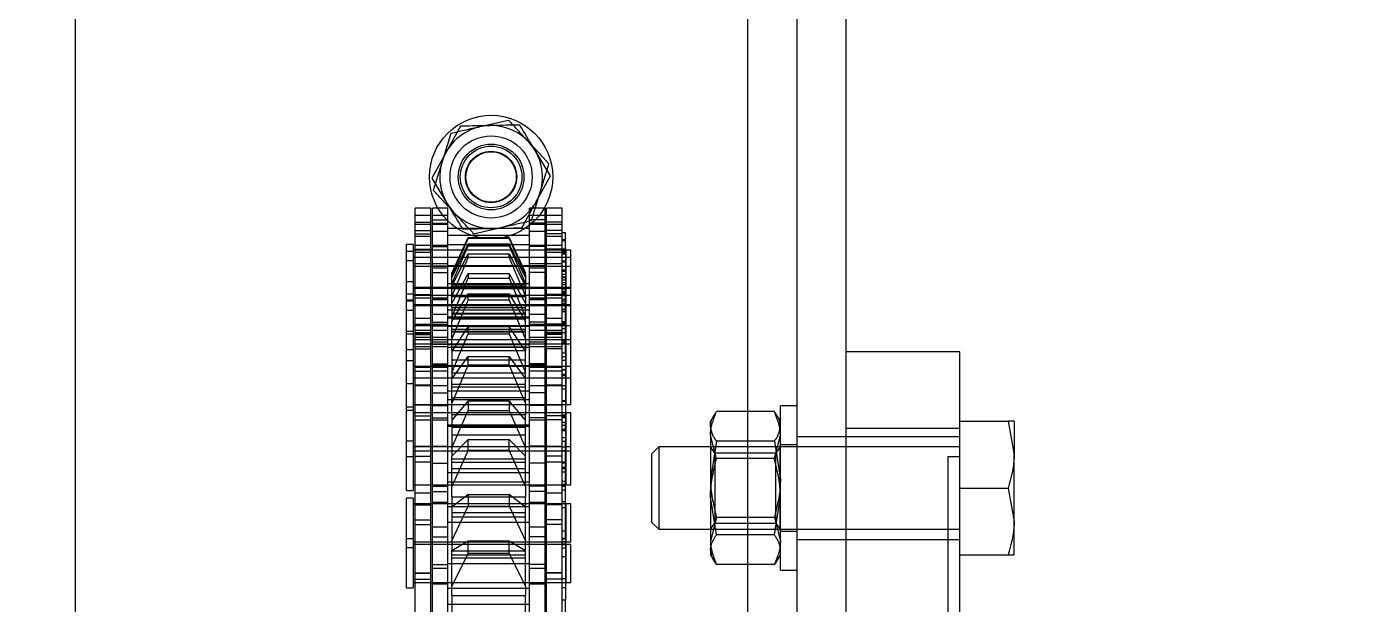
# Model space of a CAD drawing. Header units: metres. Extents: x 0 to 63075, y 0 to 44550.
# Drawn here: x 14310.4 to 14440.6, y 30950.5 to 31006.7 of the extents above; entities that cross this region are included whole.
import ezdxf

# ---------------------------------------------------------------- set-up
doc = ezdxf.new("R2010")
doc.units = ezdxf.units.M
doc.header["$LTSCALE"] = 75
doc.linetypes.add('HIDDEN2', pattern=[4.7625, 3.175, -1.5875])
for name, color, linetype in [('SDM', 7, 'Continuous'), ('SL1', 8, 'Continuous'), ('SL4', 4, 'Continuous'), ('ST1', 7, 'HIDDEN2')]:
    doc.layers.add(name, color=color, linetype=linetype)

# ---------------------------------------------------------------- blocks, each defined once
blk = doc.blocks.new('A$Cf5d57027')
at = {"layer": 'SL1'}
for radius, start, end in [(1221.5, 121.07475, 67.29436), (1158, 122.98775, 69.37001), (1150, 123.24685, 69.21988)]:
    blk.add_arc((6187.34, 9148.65), radius, start, end, dxfattribs=at)
blk = doc.blocks.new('A$Ca53c419a')
at = {"layer": 'SL4'}
for p, q in [((4591.35, 246.53), (4588.88, 245.04)), ((4596.41, 243.75), (4593.88, 245.14)), ((4586.54, 237.77), (4589.07, 236.38)), ((4591.6, 234.99), (4594.07, 236.48)), ((4459.48, 215.76), (4614.72, 215.76)), ((4619.72, 206.23), (3669.71, 206.23)), ((4567.03, 206.23), (4567.03, 195.14)), ((4574.46, 195.14), (4574.46, 206.23)), ((4527.09, 196.25), (4564.28, 196.25)), ((4564.28, 196.25), (4564.28, 195.14)), ((4544.11, 195.14), (4564.28, 195.14)), ((4554.71, 195.14), (4554.71, 190.42)), ((4561.21, 195.14), (4561.21, 190.42)), ((4564.28, 195.14), (4567.03, 195.14)), ((4567.03, 195.14), (4574.46, 195.14)), ((4567.71, 195.14), (4567.71, 190.42)), ((4561.21, 190.42), (4557.96, 189.84)), ((4567.71, 190.42), (4564.46, 189.84)), ((4554.71, 189.84), (4557.96, 189.84)), ((4557.96, 189.84), (4564.46, 189.84)), ((4567.71, 189.84), (4564.46, 189.84))]:
    blk.add_line(p, q, dxfattribs=at)
for start, end in [(121.2029, 181.2029), (61.2029, 121.2029), (1.2029, 61.2029), (181.2029, 241.2029), (301.2029, 1.2029), (241.2029, 301.2029)]:
    blk.add_arc((4591.48, 240.76), 5, start, end, dxfattribs=at)
for points, knots in [([(4593.88, 245.14), (4593.82, 245.17), (4592.97, 245.64), (4592.13, 246.1), (4591.35, 246.53)], [0, 0, 0, 0, 0.070201, 1, 1, 1, 1]), ([(4588.88, 245.04), (4588.83, 245), (4587.99, 244.5), (4587.18, 244), (4586.42, 243.54)], [0, 0, 0, 0, 0.070201, 1, 1, 1, 1]), ([(4586.42, 243.54), (4586.42, 243.34), (4586.44, 242.4), (4586.46, 241.43), (4586.48, 240.66)], [0, 0, 0, 0, 0.2110008, 1, 1, 1, 1]), ([(4596.47, 240.86), (4596.46, 241.64), (4596.44, 242.61), (4596.42, 243.55), (4596.41, 243.75)], [0, 0, 0, 0, 0.788999, 1, 1, 1, 1]), ([(4586.48, 240.66), (4586.48, 240.43), (4586.5, 239.45), (4586.52, 238.5), (4586.54, 237.77)], [0, 0, 0, 0, 0.231849, 1, 1, 1, 1]), ([(4596.53, 237.98), (4596.52, 238.71), (4596.5, 239.66), (4596.48, 240.64), (4596.47, 240.86)], [0, 0, 0, 0, 0.768151, 1, 1, 1, 1]), ([(4594.07, 236.48), (4594.12, 236.52), (4594.96, 237.02), (4595.77, 237.52), (4596.53, 237.98)], [0, 0, 0, 0, 0.070201, 1, 1, 1, 1]), ([(4589.07, 236.38), (4589.13, 236.35), (4589.98, 235.88), (4590.82, 235.42), (4591.6, 234.99)], [0, 0, 0, 0, 0.070201, 1, 1, 1, 1]), ([(4557.96, 189.84), (4557.89, 189.84), (4556.79, 189.84), (4555.71, 190.14), (4554.71, 190.42)], [0, 0, 0, 0, 0.0702148, 1, 1, 1, 1]), ([(4554.71, 190.42), (4554.71, 190.18), (4554.71, 189.87), (4554.71, 189.84), (4554.71, 189.84)], [0, 0, 0, 0, 0.758149, 1, 1, 1, 1]), ([(4564.46, 189.84), (4564.39, 189.84), (4563.29, 189.84), (4562.21, 190.14), (4561.21, 190.42)], [0, 0, 0, 0, 0.070215, 1, 1, 1, 1]), ([(4567.71, 189.84), (4567.71, 189.84), (4567.71, 189.87), (4567.71, 190.18), (4567.71, 190.42)], [0, 0, 0, 0, 0.241851, 1, 1, 1, 1])]:
    blk.add_open_spline(points, degree=3, knots=knots, dxfattribs=at)
at = {"layer": 'ST1'}
for p, q in [((4459.47, 281.23), (4669.71, 281.23)), ((4551.49, 249), (4556.28, 249)), ((4551.49, 249), (4551.49, 248.34)), ((4555.42, 249), (4555.42, 248.34)), ((4556.28, 249), (4560.22, 249)), ((4556.28, 248.34), (4556.28, 249)), ((4560.22, 248.34), (4560.22, 249)), ((4560.97, 249), (4565.77, 249)), ((4560.97, 249), (4560.97, 248.34)), ((4564.28, 249), (4564.28, 248.34)), ((4565.77, 249), (4568.8, 249)), ((4565.77, 248.34), (4565.77, 249)), ((4568.8, 249), (4573.59, 249)), ((4568.8, 249), (4568.8, 248.34)), ((4569.08, 248.34), (4569.08, 249)), ((4571.38, 249), (4571.38, 248.34)), ((4573.59, 249), (4574.71, 249)), ((4573.59, 248.34), (4573.59, 249)), ((4574.71, 249), (4579.51, 249)), ((4574.71, 249), (4574.71, 248.34)), ((4576.18, 248.34), (4576.18, 249)), ((4576.48, 249), (4576.48, 248.34)), ((4578.52, 249), (4578.52, 248.34)), ((4579.42, 249), (4579.42, 248.34)), ((4579.51, 249), (4583.32, 249)), ((4579.51, 248.34), (4579.51, 249)), ((4580.11, 249), (4580.11, 248.34)), ((4581.28, 248.34), (4581.28, 249)), ((4583.32, 249), (4584.91, 249)), ((4583.32, 248.34), (4583.32, 249)), ((4584.22, 248.34), (4584.22, 249)), ((4584.91, 248.34), (4584.91, 249)), ((4548.96, 248.16), (4559.58, 248.16)), ((4556.28, 248.34), (4551.49, 248.34)), ((4552.04, 248.34), (4552.04, 233.84)), ((4552.04, 248.16), (4552.04, 246.64)), ((4552.34, 248.16), (4552.34, 246.64)), ((4552.93, 248.16), (4552.93, 246.64)), ((4552.96, 248.16), (4552.96, 246.64)), ((4555.73, 233.84), (4555.73, 248.34)), ((4555.73, 246.64), (4555.73, 248.16)), ((4555.98, 248.34), (4555.98, 233.84)), ((4555.98, 248.16), (4555.98, 246.64)), ((4560.22, 248.34), (4556.28, 248.34)), ((4557.68, 248.16), (4557.68, 246.64)), ((4558.13, 248.16), (4558.13, 246.64)), ((4559.58, 248.16), (4559.58, 246.64)), ((4559.58, 248.16), (4564.32, 248.16)), ((4559.67, 233.84), (4559.67, 248.34)), ((4559.67, 246.64), (4559.67, 248.16)), ((4560.76, 248.16), (4560.76, 246.64)), ((4565.77, 248.34), (4560.97, 248.34)), ((4561.53, 248.34), (4561.53, 233.84)), ((4561.53, 248.16), (4561.53, 246.64)), ((4563.74, 246.64), (4563.74, 248.16)), ((4564.31, 248.16), (4564.31, 246.64)), ((4564.32, 248.16), (4564.32, 246.64)), ((4564.32, 248.16), (4569.29, 248.16)), ((4564.84, 248.34), (4564.84, 233.84)), ((4564.84, 248.16), (4564.84, 246.64)), ((4565.22, 233.84), (4565.22, 248.34)), ((4565.22, 246.64), (4565.22, 248.16)), ((4565.28, 248.16), (4565.28, 246.64)), ((4568.8, 248.34), (4565.77, 248.34)), ((4567.86, 248.16), (4567.86, 246.64)), ((4568.25, 248.16), (4568.25, 246.64)), ((4568.53, 233.84), (4568.53, 248.34)), ((4568.53, 246.64), (4568.53, 248.16)), ((4573.59, 248.34), (4568.8, 248.34)), ((4569.29, 248.16), (4577.12, 248.16)), ((4569.29, 246.64), (4569.29, 248.16)), ((4569.35, 248.34), (4569.35, 233.84)), ((4569.35, 248.16), (4569.35, 246.64)), ((4571.19, 248.16), (4571.19, 246.64)), ((4571.21, 248.16), (4571.21, 246.64)), ((4571.23, 246.64), (4571.23, 248.16)), ((4571.93, 248.34), (4571.93, 233.84)), ((4571.93, 248.16), (4571.93, 246.64)), ((4572.6, 248.16), (4572.6, 246.64)), ((4572.96, 248.16), (4572.96, 246.64)), ((4573.04, 233.84), (4573.04, 248.34)), ((4573.04, 246.64), (4573.04, 248.16)), ((4574.71, 248.34), (4573.59, 248.34)), ((4579.51, 248.34), (4574.71, 248.34)), ((4574.75, 248.16), (4574.75, 246.64)), ((4575, 248.16), (4575, 246.64)), ((4575.26, 248.34), (4575.26, 233.84)), ((4575.26, 248.16), (4575.26, 246.64)), ((4575.62, 233.84), (4575.62, 248.34)), ((4575.62, 246.64), (4575.62, 248.16)), ((4575.9, 248.16), (4575.9, 246.64)), ((4576.15, 248.16), (4576.15, 246.64)), ((4576.22, 248.16), (4576.22, 246.64)), ((4576.36, 248.16), (4576.36, 246.64)), ((4576.55, 246.64), (4576.55, 248.16)), ((4576.59, 248.16), (4576.59, 246.64)), ((4577.03, 248.34), (4577.03, 233.84)), ((4577.03, 248.16), (4577.03, 246.64)), ((4577.08, 248.16), (4577.08, 246.64)), ((4577.1, 248.16), (4577.1, 246.64)), ((4577.12, 248.16), (4580.05, 248.16)), ((4577.12, 246.64), (4577.12, 248.16)), ((4577.15, 248.16), (4577.15, 246.64)), ((4577.72, 246.64), (4577.72, 248.16)), ((4578.95, 233.84), (4578.95, 248.34)), ((4578.95, 246.64), (4578.95, 248.16)), ((4579.08, 248.34), (4579.08, 233.84)), ((4579.08, 248.16), (4579.08, 246.64)), ((4583.32, 248.34), (4579.51, 248.34)), ((4579.7, 246.64), (4579.7, 248.16)), ((4579.97, 248.34), (4579.97, 233.84)), ((4579.97, 248.16), (4579.97, 246.64)), ((4580.05, 248.16), (4580.05, 246.64)), ((4580.05, 248.16), (4583.03, 248.16)), ((4580.66, 248.34), (4580.66, 233.84)), ((4580.66, 248.16), (4580.66, 246.64)), ((4580.72, 233.84), (4580.72, 248.34)), ((4580.72, 246.64), (4580.72, 248.16)), ((4582.77, 233.84), (4582.77, 248.34)), ((4582.77, 246.64), (4582.77, 248.16)), ((4583.03, 248.16), (4586.84, 248.16)), ((4583.03, 246.64), (4583.03, 248.16)), ((4584.91, 248.34), (4583.32, 248.34)), ((4583.66, 233.84), (4583.66, 248.34)), ((4583.66, 246.64), (4583.66, 248.16)), ((4584.15, 248.16), (4584.15, 246.64)), ((4584.35, 233.84), (4584.35, 248.34)), ((4584.35, 246.64), (4584.35, 248.16)), ((4584.47, 248.16), (4584.47, 246.64)), ((4584.8, 246.64), (4584.8, 248.16)), ((4585.71, 248.16), (4585.71, 246.64)), ((4585.94, 248.16), (4585.94, 246.64)), ((4586.27, 248.16), (4586.27, 246.64)), ((4586.84, 248.16), (4587.07, 248.16)), ((4586.84, 246.64), (4586.84, 248.16)), ((4587.07, 248.16), (4587.07, 246.64)), ((4587.07, 248.16), (4588.43, 248.16)), ((4587.74, 246.64), (4587.74, 248.16)), ((4588.43, 246.64), (4588.43, 248.16)), ((4548.36, 246.48), (4553.78, 246.48)), ((4548.96, 246.64), (4559.58, 246.64)), ((4551.9, 246.48), (4551.9, 244.96)), ((4552.04, 246.48), (4552.04, 244.96)), ((4553.4, 244.96), (4553.4, 246.48)), ((4553.78, 246.48), (4553.78, 244.96)), ((4553.78, 246.48), (4559.81, 246.48)), ((4555.73, 244.96), (4555.73, 246.48)), ((4555.98, 246.48), (4555.98, 244.96)), ((4556.46, 246.48), (4556.46, 244.96)), ((4557.45, 246.48), (4557.45, 244.96)), ((4559.58, 246.64), (4564.32, 246.64)), ((4559.67, 244.96), (4559.67, 246.48)), ((4559.81, 246.48), (4569.26, 246.48)), ((4559.81, 244.96), (4559.81, 246.48)), ((4560.89, 246.48), (4560.89, 244.96)), ((4561.39, 246.48), (4561.39, 244.96)), ((4561.53, 246.48), (4561.53, 244.96)), ((4563.62, 246.48), (4563.62, 244.96)), ((4564.32, 246.64), (4569.29, 246.64)), ((4564.84, 246.48), (4564.84, 244.96)), ((4565.22, 244.96), (4565.22, 246.48)), ((4565.3, 246.48), (4565.3, 244.96)), ((4567.86, 246.48), (4567.86, 244.96)), ((4568.05, 246.48), (4568.05, 244.96)), ((4568.53, 244.96), (4568.53, 246.48)), ((4569.26, 246.48), (4569.26, 244.96)), ((4569.26, 246.48), (4573.18, 246.48)), ((4569.29, 246.64), (4577.12, 246.64)), ((4569.35, 246.48), (4569.35, 244.96)), ((4570.48, 246.48), (4570.48, 244.96)), ((4571.19, 246.48), (4571.19, 244.96)), ((4571.93, 246.48), (4571.93, 244.96)), ((4572.6, 244.96), (4572.6, 246.48)), ((4572.96, 246.48), (4572.96, 244.96)), ((4573.03, 246.48), (4573.03, 244.96)), ((4573.04, 244.96), (4573.04, 246.48)), ((4573.1, 244.96), (4573.1, 246.48)), ((4573.18, 246.48), (4573.18, 244.96)), ((4573.18, 246.48), (4577.12, 246.48)), ((4573.3, 246.48), (4573.3, 244.96)), ((4575, 246.48), (4575, 244.96)), ((4575.2, 246.48), (4575.2, 244.96)), ((4575.26, 246.48), (4575.26, 244.96)), ((4575.4, 244.96), (4575.4, 246.48)), ((4575.62, 244.96), (4575.62, 246.48)), ((4575.9, 246.48), (4575.9, 244.96)), ((4576.59, 246.48), (4576.59, 244.96)), ((4577, 246.48), (4577, 244.96)), ((4577.03, 246.48), (4577.03, 244.96)), ((4577.12, 246.64), (4580.05, 246.64)), ((4577.12, 246.48), (4583.03, 246.48)), ((4577.12, 244.96), (4577.12, 246.48)), ((4577.35, 246.48), (4577.35, 244.96)), ((4578.11, 244.96), (4578.11, 246.48)), ((4578.95, 244.96), (4578.95, 246.48)), ((4579.08, 246.48), (4579.08, 244.96)), ((4579.56, 246.48), (4579.56, 244.96)), ((4579.63, 246.48), (4579.63, 244.96)), ((4579.7, 244.96), (4579.7, 246.48)), ((4579.97, 246.48), (4579.97, 244.96)), ((4580.05, 246.64), (4583.03, 246.64)), ((4580.66, 246.48), (4580.66, 244.96)), ((4580.72, 244.96), (4580.72, 246.48)), ((4582.18, 246.48), (4582.18, 244.96)), ((4582.63, 246.48), (4582.63, 244.96)), ((4582.77, 244.96), (4582.77, 246.48)), ((4582.83, 246.48), (4582.83, 244.96)), ((4583.03, 246.64), (4586.84, 246.64)), ((4583.03, 246.48), (4584.73, 246.48)), ((4583.03, 244.96), (4583.03, 246.48)), ((4583.66, 244.96), (4583.66, 246.48)), ((4584.35, 244.96), (4584.35, 246.48)), ((4584.73, 246.48), (4584.73, 244.96)), ((4584.73, 246.48), (4586.84, 246.48)), ((4584.8, 244.96), (4584.8, 246.48)), ((4586.22, 246.48), (4586.22, 244.96)), ((4586.84, 246.64), (4587.07, 246.64)), ((4586.84, 246.48), (4588.43, 246.48)), ((4586.84, 244.96), (4586.84, 246.48)), ((4586.98, 246.48), (4586.98, 244.96)), ((4587.07, 246.64), (4588.43, 246.64)), ((4587.32, 246.48), (4587.32, 244.96)), ((4587.74, 244.96), (4587.74, 246.48)), ((4588.43, 244.96), (4588.43, 246.48)), ((4548.36, 244.96), (4553.78, 244.96)), ((4549.93, 244.96), (4549.93, 237.03)), ((4551.44, 237.03), (4551.44, 244.96)), ((4552.04, 244.96), (4552.04, 237.03)), ((4553.78, 244.96), (4559.81, 244.96)), ((4553.86, 244.96), (4553.86, 237.03)), ((4555.73, 237.03), (4555.73, 244.96)), ((4555.98, 244.96), (4555.98, 237.03)), ((4557.85, 237.03), (4557.85, 244.96)), ((4559.41, 244.96), (4559.41, 237.03)), ((4559.67, 237.03), (4559.67, 244.96)), ((4559.81, 244.96), (4569.26, 244.96)), ((4561.53, 244.96), (4561.53, 237.03)), ((4561.78, 237.03), (4561.78, 244.96)), ((4562.72, 244.96), (4562.72, 237.03)), ((4564.84, 244.96), (4564.84, 237.03)), ((4565.22, 237.03), (4565.22, 244.96)), ((4567.24, 244.96), (4567.24, 237.03)), ((4567.33, 237.03), (4567.33, 244.96)), ((4568.53, 237.03), (4568.53, 244.96)), ((4569.26, 244.96), (4573.18, 244.96)), ((4569.35, 244.96), (4569.35, 237.03)), ((4569.82, 244.96), (4569.82, 237.03)), ((4570.64, 237.03), (4570.64, 244.96)), ((4571.93, 244.96), (4571.93, 237.03)), ((4573.04, 237.03), (4573.04, 244.96)), ((4573.15, 244.96), (4573.15, 237.03)), ((4573.18, 244.96), (4577.12, 244.96)), ((4574.92, 244.96), (4574.92, 237.03)), ((4575.16, 237.03), (4575.16, 244.96)), ((4575.26, 244.96), (4575.26, 237.03)), ((4575.62, 237.03), (4575.62, 244.96)), ((4576.96, 244.96), (4576.96, 237.03)), ((4577.03, 244.96), (4577.03, 237.03)), ((4577.12, 244.96), (4583.03, 244.96)), ((4577.74, 237.03), (4577.74, 244.96)), ((4577.86, 244.96), (4577.86, 237.03)), ((4578.55, 244.96), (4578.55, 237.03)), ((4578.95, 237.03), (4578.95, 244.96)), ((4579.08, 244.96), (4579.08, 237.03)), ((4579.97, 244.96), (4579.97, 237.03)), ((4580.66, 244.96), (4580.66, 237.03)), ((4580.72, 237.03), (4580.72, 244.96)), ((4581.07, 237.03), (4581.07, 244.96)), ((4582.77, 237.03), (4582.77, 244.96)), ((4582.84, 237.03), (4582.84, 244.96)), ((4583.03, 244.96), (4584.73, 244.96)), ((4583.66, 237.03), (4583.66, 244.96)), ((4584.35, 237.03), (4584.35, 244.96)), ((4584.73, 244.96), (4586.84, 244.96)), ((4584.88, 237.03), (4584.88, 244.96)), ((4585.78, 237.03), (4585.78, 244.96)), ((4586.47, 237.03), (4586.47, 244.96)), ((4586.84, 244.96), (4588.43, 244.96)), ((4595.71, 244.69), (4592.95, 245.54)), ((4550.75, 244.6), (4544.54, 244.6)), ((4550.75, 244.6), (4550.75, 237.4)), ((4550.75, 244.6), (4551.66, 244.6)), ((4554.88, 243), (4551.66, 244.6)), ((4551.66, 244.6), (4555.14, 244.6)), ((4554.44, 244.6), (4554.44, 237.4)), ((4554.71, 244.6), (4554.71, 237.4)), ((4555.11, 244.6), (4555.11, 237.4)), ((4555.14, 244.6), (4556.09, 243)), ((4560.35, 244.6), (4555.14, 244.6)), ((4556.07, 244.6), (4559.45, 243)), ((4558.43, 244.6), (4558.43, 237.4)), ((4558.84, 244.6), (4558.84, 237.4)), ((4560.58, 243), (4559.34, 244.6)), ((4560.35, 244.6), (4560.35, 237.4)), ((4560.35, 244.6), (4561.37, 244.6)), ((4564.9, 243), (4561.37, 244.6)), ((4561.37, 244.6), (4564.33, 244.6)), ((4563.13, 244.6), (4563.13, 237.4)), ((4563.72, 244.6), (4563.72, 237.4)), ((4564.06, 244.6), (4564.06, 237.4)), ((4564.33, 244.6), (4565.93, 243)), ((4568.38, 244.6), (4564.33, 244.6)), ((4565.12, 244.6), (4568.75, 243)), ((4566.38, 244.6), (4566.38, 237.4)), ((4567.15, 244.6), (4567.15, 237.4)), ((4569.69, 243), (4567.83, 244.6)), ((4568.38, 244.6), (4568.38, 237.4)), ((4568.38, 244.6), (4569.48, 244.6)), ((4573.21, 243), (4569.48, 244.6)), ((4569.48, 244.6), (4571.84, 244.6)), ((4570.04, 244.6), (4570.04, 237.4)), ((4571.06, 244.6), (4571.06, 237.4)), ((4571.32, 244.6), (4571.32, 237.4)), ((4571.84, 244.6), (4574.02, 243)), ((4574.59, 244.6), (4571.84, 244.6)), ((4572.44, 244.6), (4572.44, 237.4)), ((4572.45, 244.6), (4576.23, 243)), ((4573.68, 244.6), (4573.68, 237.4)), ((4576.94, 243), (4574.52, 244.6)), ((4574.59, 244.6), (4574.59, 237.4)), ((4574.59, 244.6), (4575.74, 244.6)), ((4574.94, 244.6), (4574.94, 237.4)), ((4579.54, 243), (4575.74, 244.6)), ((4575.74, 244.6), (4577.41, 244.6)), ((4576.41, 244.6), (4576.41, 237.4)), ((4576.49, 244.6), (4576.49, 237.4)), ((4576.67, 244.6), (4576.67, 237.4)), ((4577.41, 244.6), (4580.12, 243)), ((4578.78, 244.6), (4577.41, 244.6)), ((4577.69, 244.6), (4577.69, 237.4)), ((4577.83, 244.6), (4581.62, 243)), ((4578.18, 244.6), (4578.18, 237.4)), ((4578.22, 244.6), (4578.22, 237.4)), ((4578.78, 244.6), (4578.78, 237.4)), ((4578.78, 244.6), (4579.93, 244.6)), ((4582.1, 243), (4579.19, 244.6)), ((4579.84, 244.6), (4579.84, 237.4)), ((4583.69, 243), (4579.93, 244.6)), ((4579.93, 244.6), (4580.87, 244.6)), ((4579.93, 244.6), (4579.93, 237.4)), ((4580.62, 244.6), (4580.62, 237.4)), ((4580.81, 244.6), (4580.81, 237.4)), ((4580.81, 244.6), (4581.94, 244.6)), ((4580.87, 244.6), (4584.01, 243)), ((4581, 244.6), (4581, 237.4)), ((4581.09, 244.6), (4584.78, 243)), ((4584.99, 243), (4581.69, 244.6)), ((4585.52, 243), (4581.94, 244.6)), ((4581.94, 244.6), (4582.11, 244.6)), ((4582.11, 244.6), (4585.58, 243)), ((4554.88, 243), (4554.88, 239)), ((4554.88, 243), (4556.09, 243)), ((4556.09, 243), (4556.09, 239)), ((4559.45, 243), (4559.45, 239)), ((4560.58, 243), (4559.45, 243)), ((4560.58, 243), (4560.58, 239)), ((4564.9, 243), (4564.9, 239)), ((4564.9, 243), (4565.93, 243)), ((4565.93, 243), (4565.93, 239)), ((4568.75, 243), (4568.75, 239)), ((4569.69, 243), (4568.75, 243)), ((4569.69, 243), (4569.69, 239)), ((4573.21, 243), (4573.21, 239)), ((4573.21, 243), (4574.02, 243)), ((4574.02, 243), (4574.02, 239)), ((4576.94, 243), (4576.23, 243)), ((4576.23, 243), (4576.23, 239)), ((4576.94, 243), (4576.94, 239)), ((4579.54, 243), (4579.54, 239)), ((4579.54, 243), (4580.12, 243)), ((4580.12, 243), (4580.12, 239)), ((4582.1, 243), (4581.62, 243)), ((4581.62, 243), (4581.62, 239)), ((4582.1, 243), (4582.1, 239)), ((4583.69, 243), (4583.69, 239)), ((4583.69, 243), (4584.01, 243)), ((4584.01, 243), (4584.01, 239)), ((4584.99, 243), (4584.78, 243)), ((4584.78, 243), (4584.78, 239)), ((4584.99, 243), (4584.99, 239)), ((4585.52, 243), (4585.52, 239)), ((4585.52, 243), (4585.58, 243)), ((4585.58, 243), (4585.58, 239)), ((4585.96, 242.46), (4586.6, 239.65)), ((4596.99, 239.06), (4596.35, 241.87)), ((4551.66, 237.4), (4554.88, 239)), ((4554.88, 239), (4556.09, 239)), ((4556.09, 239), (4555.14, 237.4)), ((4559.45, 239), (4556.07, 237.4)), ((4559.34, 237.4), (4560.58, 239)), ((4560.58, 239), (4559.45, 239)), ((4561.37, 237.4), (4564.9, 239)), ((4565.93, 239), (4564.33, 237.4)), ((4564.9, 239), (4565.93, 239)), ((4568.75, 239), (4565.12, 237.4)), ((4567.83, 237.4), (4569.69, 239)), ((4569.69, 239), (4568.75, 239)), ((4569.48, 237.4), (4573.21, 239)), ((4574.02, 239), (4571.84, 237.4)), ((4576.23, 239), (4572.45, 237.4)), ((4573.21, 239), (4574.02, 239)), ((4574.52, 237.4), (4576.94, 239)), ((4575.74, 237.4), (4579.54, 239)), ((4576.94, 239), (4576.23, 239)), ((4580.12, 239), (4577.41, 237.4)), ((4581.62, 239), (4577.83, 237.4)), ((4579.19, 237.4), (4582.1, 239)), ((4579.54, 239), (4580.12, 239)), ((4579.93, 237.4), (4583.69, 239)), ((4584.01, 239), (4580.87, 237.4)), ((4584.78, 239), (4581.09, 237.4)), ((4582.1, 239), (4581.62, 239)), ((4581.69, 237.4), (4584.99, 239)), ((4581.94, 237.4), (4585.52, 239)), ((4585.58, 239), (4582.11, 237.4)), ((4583.69, 239), (4584.01, 239)), ((4584.99, 239), (4584.78, 239)), ((4585.52, 239), (4585.58, 239)), ((4544.54, 237.4), (4550.75, 237.4)), ((4548.36, 237.03), (4553.78, 237.03)), ((4551.66, 237.4), (4550.75, 237.4)), ((4551.66, 237.4), (4555.14, 237.4)), ((4551.9, 237.03), (4551.9, 235.51)), ((4552.04, 237.03), (4552.04, 235.51)), ((4553.4, 235.51), (4553.4, 237.03)), ((4553.78, 235.51), (4553.78, 237.03)), ((4553.78, 237.03), (4559.81, 237.03)), ((4555.14, 237.4), (4560.35, 237.4)), ((4555.73, 235.51), (4555.73, 237.03)), ((4555.98, 237.03), (4555.98, 235.51)), ((4556.46, 235.51), (4556.46, 237.03)), ((4557.45, 237.03), (4557.45, 235.51)), ((4559.67, 235.51), (4559.67, 237.03)), ((4559.81, 237.03), (4569.26, 237.03)), ((4559.81, 235.51), (4559.81, 237.03)), ((4561.37, 237.4), (4560.35, 237.4)), ((4560.89, 235.51), (4560.89, 237.03)), ((4561.37, 237.4), (4564.33, 237.4)), ((4561.39, 235.51), (4561.39, 237.03)), ((4561.53, 237.03), (4561.53, 235.51)), ((4563.62, 235.51), (4563.62, 237.03)), ((4564.33, 237.4), (4568.38, 237.4)), ((4564.84, 237.03), (4564.84, 235.51)), ((4565.22, 235.51), (4565.22, 237.03)), ((4565.3, 235.51), (4565.3, 237.03)), ((4567.86, 237.03), (4567.86, 235.51)), ((4568.05, 235.51), (4568.05, 237.03)), ((4569.48, 237.4), (4568.38, 237.4)), ((4568.53, 235.51), (4568.53, 237.03)), ((4569.26, 235.51), (4569.26, 237.03)), ((4569.26, 237.03), (4573.18, 237.03)), ((4569.35, 237.03), (4569.35, 235.51)), ((4569.48, 237.4), (4571.84, 237.4)), ((4570.48, 235.51), (4570.48, 237.03)), ((4571.19, 237.03), (4571.19, 235.51)), ((4571.84, 237.4), (4574.59, 237.4)), ((4571.93, 237.03), (4571.93, 235.51)), ((4572.6, 235.51), (4572.6, 237.03)), ((4572.96, 237.03), (4572.96, 235.51)), ((4573.03, 235.51), (4573.03, 237.03)), ((4573.04, 235.51), (4573.04, 237.03)), ((4573.1, 235.51), (4573.1, 237.03)), ((4573.18, 235.51), (4573.18, 237.03)), ((4573.18, 237.03), (4577.12, 237.03)), ((4573.3, 235.51), (4573.3, 237.03)), ((4575.74, 237.4), (4574.59, 237.4)), ((4575, 237.03), (4575, 235.51)), ((4575.2, 235.51), (4575.2, 237.03)), ((4575.26, 237.03), (4575.26, 235.51)), ((4575.4, 235.51), (4575.4, 237.03)), ((4575.62, 235.51), (4575.62, 237.03)), ((4575.74, 237.4), (4577.41, 237.4)), ((4575.9, 237.03), (4575.9, 235.51)), ((4576.59, 237.03), (4576.59, 235.51)), ((4577, 235.51), (4577, 237.03)), ((4577.03, 237.03), (4577.03, 235.51)), ((4577.12, 237.03), (4583.03, 237.03)), ((4577.12, 235.51), (4577.12, 237.03)), ((4577.35, 235.51), (4577.35, 237.03)), ((4577.41, 237.4), (4578.78, 237.4)), ((4578.11, 235.51), (4578.11, 237.03)), ((4579.93, 237.4), (4578.78, 237.4)), ((4578.95, 235.51), (4578.95, 237.03)), ((4579.08, 237.03), (4579.08, 235.51)), ((4579.56, 237.03), (4579.56, 235.51)), ((4579.63, 235.51), (4579.63, 237.03)), ((4579.7, 235.51), (4579.7, 237.03)), ((4579.93, 237.4), (4580.87, 237.4)), ((4579.97, 237.03), (4579.97, 235.51)), ((4580.66, 237.03), (4580.66, 235.51)), ((4580.72, 235.51), (4580.72, 237.03)), ((4581.94, 237.4), (4580.81, 237.4)), ((4581.94, 237.4), (4582.11, 237.4)), ((4582.18, 235.51), (4582.18, 237.03)), ((4582.63, 237.03), (4582.63, 235.51)), ((4582.77, 235.51), (4582.77, 237.03)), ((4582.83, 235.51), (4582.83, 237.03)), ((4583.03, 237.03), (4584.73, 237.03)), ((4583.03, 235.51), (4583.03, 237.03)), ((4583.66, 235.51), (4583.66, 237.03)), ((4584.35, 235.51), (4584.35, 237.03)), ((4584.73, 235.51), (4584.73, 237.03)), ((4584.73, 237.03), (4586.84, 237.03)), ((4584.8, 235.51), (4584.8, 237.03)), ((4586.22, 237.03), (4586.22, 235.51)), ((4586.77, 237.03), (4588.43, 237.03)), ((4586.84, 235.51), (4586.84, 237.03)), ((4586.98, 235.51), (4586.98, 237.03)), ((4587.32, 235.51), (4587.32, 237.03)), ((4587.74, 235.51), (4587.74, 237.03)), ((4588.43, 235.51), (4588.43, 237.03)), ((4587.24, 236.83), (4590, 235.98)), ((4548.36, 235.51), (4553.78, 235.51)), ((4548.96, 235.36), (4559.58, 235.36)), ((4552.04, 235.36), (4552.04, 233.51)), ((4552.34, 233.84), (4552.34, 235.36)), ((4552.93, 233.84), (4552.93, 235.36)), ((4552.96, 233.84), (4552.96, 235.36)), ((4553.78, 235.51), (4559.81, 235.51)), ((4555.73, 233.51), (4555.73, 235.36)), ((4555.98, 235.36), (4555.98, 233.51)), ((4557.68, 233.84), (4557.68, 235.36)), ((4558.13, 233.84), (4558.13, 235.36)), ((4559.58, 233.84), (4559.58, 235.36)), ((4559.58, 235.36), (4564.32, 235.36)), ((4559.67, 233.51), (4559.67, 235.36)), ((4559.81, 235.51), (4569.26, 235.51)), ((4560.76, 235.36), (4560.76, 233.84)), ((4561.53, 235.36), (4561.53, 233.51)), ((4563.74, 233.84), (4563.74, 235.36)), ((4564.31, 233.84), (4564.31, 235.36)), ((4564.32, 233.84), (4564.32, 235.36)), ((4564.32, 235.36), (4569.29, 235.36)), ((4564.84, 235.36), (4564.84, 233.51)), ((4565.22, 233.84), (4565.22, 235.36)), ((4565.28, 235.36), (4565.28, 233.84)), ((4567.86, 233.84), (4567.86, 235.36)), ((4568.25, 233.84), (4568.25, 235.36)), ((4568.53, 233.51), (4568.53, 235.36)), ((4569.26, 235.51), (4573.18, 235.51)), ((4569.29, 235.36), (4577.12, 235.36)), ((4569.29, 233.84), (4569.29, 235.36)), ((4569.35, 235.36), (4569.35, 233.51)), ((4571.19, 235.36), (4571.19, 233.84)), ((4571.21, 233.84), (4571.21, 235.36)), ((4571.23, 233.84), (4571.23, 235.36)), ((4571.93, 235.36), (4571.93, 233.51)), ((4572.6, 233.84), (4572.6, 235.36)), ((4572.96, 235.36), (4572.96, 233.84)), ((4573.04, 233.51), (4573.04, 235.36)), ((4573.18, 235.51), (4577.12, 235.51)), ((4574.75, 233.84), (4574.75, 235.36)), ((4575, 235.36), (4575, 233.84)), ((4575.26, 235.36), (4575.26, 233.51)), ((4575.62, 233.51), (4575.62, 235.36)), ((4575.9, 235.36), (4575.9, 233.84)), ((4576.15, 233.84), (4576.15, 235.36)), ((4576.22, 233.84), (4576.22, 235.36)), ((4576.36, 233.84), (4576.36, 235.36)), ((4576.55, 233.84), (4576.55, 235.36)), ((4576.59, 235.36), (4576.59, 233.84)), ((4577.03, 235.36), (4577.03, 233.51)), ((4577.08, 235.36), (4577.08, 233.84)), ((4577.1, 233.84), (4577.1, 235.36)), ((4577.12, 235.51), (4583.03, 235.51)), ((4577.12, 235.36), (4580.05, 235.36)), ((4577.12, 233.84), (4577.12, 235.36)), ((4577.15, 233.84), (4577.15, 235.36)), ((4577.72, 233.84), (4577.72, 235.36)), ((4578.95, 233.51), (4578.95, 235.36)), ((4579.08, 235.36), (4579.08, 233.51)), ((4579.7, 233.84), (4579.7, 235.36)), ((4579.97, 235.36), (4579.97, 233.51)), ((4580.05, 233.84), (4580.05, 235.36)), ((4580.05, 235.36), (4583.03, 235.36)), ((4580.66, 235.36), (4580.66, 233.51)), ((4580.72, 233.51), (4580.72, 235.36)), ((4582.77, 233.51), (4582.77, 235.36)), ((4583.03, 235.51), (4584.73, 235.51)), ((4583.03, 235.36), (4586.84, 235.36)), ((4583.03, 233.84), (4583.03, 235.36)), ((4583.66, 233.51), (4583.66, 235.36)), ((4584.15, 235.36), (4584.15, 233.84)), ((4584.35, 233.51), (4584.35, 235.36)), ((4584.47, 233.84), (4584.47, 235.36)), ((4584.73, 235.51), (4586.84, 235.51)), ((4584.8, 233.84), (4584.8, 235.36)), ((4585.71, 235.36), (4585.71, 233.84)), ((4585.94, 233.84), (4585.94, 235.36)), ((4586.27, 233.84), (4586.27, 235.36)), ((4586.84, 235.51), (4588.43, 235.51)), ((4586.84, 235.36), (4587.07, 235.36)), ((4586.84, 233.84), (4586.84, 235.36)), ((4587.07, 233.84), (4587.07, 235.36)), ((4587.07, 235.36), (4588.43, 235.36)), ((4587.74, 233.84), (4587.74, 235.36)), ((4588.43, 233.84), (4588.43, 235.36)), ((4546.59, 233.51), (4550.33, 233.51)), ((4548.96, 233.84), (4559.58, 233.84)), ((4550.33, 233.84), (4550.33, 233.51)), ((4556.25, 233.51), (4550.33, 233.51)), ((4551.52, 233.51), (4551.52, 233.84)), ((4552.51, 233.47), (4552.04, 233.47)), ((4552.04, 233.47), (4552.04, 233)), ((4552.41, 233.84), (4552.41, 233.47)), ((4555.73, 233.47), (4552.51, 233.47)), ((4554.51, 233.51), (4554.51, 233.84)), ((4555.36, 233.47), (4555.36, 233.84)), ((4555.68, 233.51), (4555.68, 233.84)), ((4555.73, 233), (4555.73, 233.47)), ((4555.76, 233.51), (4555.76, 233.84)), ((4559.32, 233.47), (4555.98, 233.47)), ((4555.98, 233.47), (4555.98, 233)), ((4555.99, 233.51), (4555.99, 233.84)), ((4556.25, 233.51), (4556.25, 233.84)), ((4556.25, 233.51), (4565.73, 233.51)), ((4556.34, 233.84), (4556.34, 233.47)), ((4557.02, 233.51), (4557.02, 233.84)), ((4559.3, 233.47), (4559.3, 233.84)), ((4559.67, 233.47), (4559.32, 233.47)), ((4559.58, 233.84), (4564.32, 233.84)), ((4559.67, 233), (4559.67, 233.47)), ((4559.88, 233.51), (4559.88, 233.84)), ((4561.01, 233.51), (4561.01, 233.84)), ((4561.37, 233.51), (4561.37, 233.84)), ((4561.99, 233.47), (4561.53, 233.47)), ((4561.53, 233.47), (4561.53, 233)), ((4561.57, 233.51), (4561.57, 233.84)), ((4561.9, 233.84), (4561.9, 233.47)), ((4565.22, 233.47), (4561.99, 233.47)), ((4562.75, 233.51), (4562.75, 233.84)), ((4563.13, 233.84), (4563.13, 233.51)), ((4563.22, 233.51), (4563.22, 233.84)), ((4563.65, 233.51), (4563.65, 233.84)), ((4563.74, 233.51), (4563.74, 233.84)), ((4564.32, 233.84), (4569.29, 233.84)), ((4564.8, 233.51), (4564.8, 233.84)), ((4564.84, 233.51), (4564.84, 233.84)), ((4564.84, 233.47), (4564.84, 233)), ((4564.85, 233.47), (4564.85, 233.84)), ((4565.18, 233.51), (4565.18, 233.84)), ((4565.21, 233.84), (4565.21, 233.47)), ((4567.71, 233.47), (4565.22, 233.47)), ((4565.22, 233), (4565.22, 233.47)), ((4565.73, 233.51), (4565.73, 233.84)), ((4566.92, 233.51), (4565.73, 233.51)), ((4566.1, 233.51), (4566.1, 233.84)), ((4566.77, 233.51), (4566.77, 233.84)), ((4566.85, 233.51), (4566.85, 233.84)), ((4566.92, 233.51), (4566.92, 233.84)), ((4566.92, 233.51), (4567.64, 233.51)), ((4567.29, 233.51), (4567.29, 233.84)), ((4567.64, 233.84), (4567.64, 233.51)), ((4574.34, 233.51), (4567.64, 233.51)), ((4568.53, 233.47), (4567.71, 233.47)), ((4568.05, 233.51), (4568.05, 233.84)), ((4568.16, 233.47), (4568.16, 233.84)), ((4568.32, 233.51), (4568.32, 233.84)), ((4568.53, 233), (4568.53, 233.47)), ((4569.29, 233.84), (4577.12, 233.84)), ((4570.34, 233.47), (4569.35, 233.47)), ((4569.35, 233.47), (4569.35, 233)), ((4569.63, 233.51), (4569.63, 233.84)), ((4569.72, 233.84), (4569.72, 233.47)), ((4573.04, 233.47), (4570.34, 233.47)), ((4570.83, 233.51), (4570.83, 233.84)), ((4571.17, 233.51), (4571.17, 233.84)), ((4571.93, 233.47), (4571.93, 233)), ((4572.14, 233.51), (4572.14, 233.84)), ((4572.3, 233.84), (4572.3, 233.47)), ((4572.67, 233.47), (4572.67, 233.84)), ((4572.73, 233.51), (4572.73, 233.84)), ((4575.25, 233.47), (4573.04, 233.47)), ((4573.04, 233), (4573.04, 233.47)), ((4573.61, 233.51), (4573.61, 233.84)), ((4573.97, 233.51), (4573.97, 233.84)), ((4574.34, 233.51), (4574.34, 233.84)), ((4574.34, 233.51), (4580.25, 233.51)), ((4575.25, 233.47), (4575.25, 233.84)), ((4576.25, 233.47), (4575.26, 233.47)), ((4575.26, 233.47), (4575.26, 233)), ((4575.33, 233.84), (4575.33, 233.51)), ((4575.42, 233.51), (4575.42, 233.84)), ((4575.57, 233.51), (4575.57, 233.84)), ((4575.62, 233), (4575.62, 233.47)), ((4575.63, 233.84), (4575.63, 233.47)), ((4578.95, 233.47), (4576.25, 233.47)), ((4576.32, 233.51), (4576.32, 233.84)), ((4576.69, 233.51), (4576.69, 233.84)), ((4576.72, 233.51), (4576.72, 233.84)), ((4577.03, 233.47), (4577.03, 233)), ((4577.12, 233.84), (4580.05, 233.84)), ((4577.14, 233.51), (4577.14, 233.84)), ((4577.19, 233.51), (4577.19, 233.84)), ((4577.31, 233.51), (4577.31, 233.84)), ((4577.33, 233.51), (4577.33, 233.84)), ((4577.37, 233.84), (4577.37, 233.51)), ((4577.4, 233.51), (4577.4, 233.84)), ((4577.4, 233.84), (4577.4, 233.47)), ((4578.36, 233.51), (4578.36, 233.84)), ((4578.37, 233.51), (4578.37, 233.84)), ((4578.39, 233.51), (4578.39, 233.84)), ((4578.59, 233.47), (4578.59, 233.84)), ((4578.93, 233.51), (4578.93, 233.84)), ((4579.08, 233.47), (4578.95, 233.47)), ((4578.95, 233), (4578.95, 233.47)), ((4578.98, 233.51), (4578.98, 233.84)), ((4580.69, 233.47), (4579.08, 233.47)), ((4579.08, 233.47), (4579.08, 233)), ((4579.17, 233.51), (4579.17, 233.84)), ((4579.44, 233.84), (4579.44, 233.47)), ((4579.57, 233.51), (4579.57, 233.84)), ((4579.92, 233.51), (4579.92, 233.84)), ((4579.97, 233.47), (4579.97, 233)), ((4580.05, 233.84), (4583.03, 233.84)), ((4580.06, 233.51), (4580.06, 233.84)), ((4580.08, 233.84), (4580.08, 233.51)), ((4580.11, 233.51), (4580.11, 233.84)), ((4580.25, 233.51), (4580.25, 233.84)), ((4580.25, 233.51), (4580.25, 233.84)), ((4580.66, 233.51), (4580.25, 233.51)), ((4580.34, 233.84), (4580.34, 233.47)), ((4580.35, 233.47), (4580.35, 233.84)), ((4580.58, 233.51), (4580.58, 233.84)), ((4580.62, 233.51), (4580.62, 233.84)), ((4580.66, 233.51), (4580.66, 233.84)), ((4580.66, 233.47), (4580.66, 233)), ((4582.77, 233.47), (4580.69, 233.47)), ((4584.44, 233.51), (4580.72, 233.51)), ((4580.72, 233), (4580.72, 233.47)), ((4581.03, 233.84), (4581.03, 233.47)), ((4581.18, 233.51), (4581.18, 233.84)), ((4581.43, 233.51), (4581.43, 233.84)), ((4581.45, 233.51), (4581.45, 233.84)), ((4581.67, 233.51), (4581.67, 233.84)), ((4581.76, 233.84), (4581.76, 233.51)), ((4582, 233.51), (4582, 233.84)), ((4582.31, 233.51), (4582.31, 233.84)), ((4582.33, 233.51), (4582.33, 233.84)), ((4582.33, 233.84), (4582.33, 233.51)), ((4582.4, 233.47), (4582.4, 233.84)), ((4584.35, 233.47), (4582.77, 233.47)), ((4582.77, 233), (4582.77, 233.47)), ((4583.03, 233.84), (4586.84, 233.84)), ((4583.18, 233.51), (4583.18, 233.84)), ((4583.3, 233.47), (4583.3, 233.84)), ((4583.66, 233), (4583.66, 233.47)), ((4583.98, 233.47), (4583.98, 233.84)), ((4584.11, 233.51), (4584.11, 233.84)), ((4584.26, 233.84), (4584.26, 233.51)), ((4584.35, 233), (4584.35, 233.47)), ((4584.38, 233.51), (4584.38, 233.84)), ((4584.44, 233.51), (4584.44, 233.84)), ((4584.44, 233.51), (4586.03, 233.51)), ((4585.27, 233.51), (4585.27, 233.84)), ((4585.37, 233.51), (4585.37, 233.84)), ((4586.03, 233.51), (4586.03, 233.84)), ((4586.06, 233.51), (4586.03, 233.51)), ((4586.06, 233.51), (4586.06, 233.84)), ((4586.84, 233.84), (4587.07, 233.84)), ((4587.07, 233.84), (4588.43, 233.84)), ((4552.04, 233), (4555.73, 233)), ((4555.98, 233), (4559.67, 233)), ((4561.53, 233), (4565.22, 233)), ((4565.22, 233), (4568.53, 233)), ((4569.35, 233), (4573.04, 233)), ((4573.04, 233), (4575.26, 233)), ((4575.26, 233), (4578.95, 233)), ((4578.95, 233), (4579.08, 233)), ((4579.08, 233), (4582.77, 233)), ((4582.77, 233), (4584.35, 233)), ((4557.9, 225.14), (4557.21, 224.44)), ((4565.21, 224.44), (4557.21, 224.44)), ((4557.21, 224.44), (4557.21, 195.14)), ((4564.52, 225.14), (4557.9, 225.14)), ((4565.21, 224.44), (4564.52, 225.14)), ((4565.21, 195.14), (4565.21, 224.44)), ((4553.77, 213.18), (4553.77, 218.82)), ((4554.71, 219.4), (4554.18, 219.09)), ((4556.05, 219.4), (4554.71, 219.4)), ((4558.34, 218.82), (4556.05, 219.4)), ((4562.06, 219.4), (4556.05, 219.4)), ((4556.65, 218.82), (4560.37, 219.4)), ((4556.65, 213.18), (4556.65, 218.82)), ((4557.21, 219.4), (4557.81, 218.98)), ((4564.35, 218.98), (4557.81, 218.98)), ((4557.81, 218.98), (4557.81, 213.04)), ((4558.34, 213.18), (4558.34, 218.82)), ((4565.78, 218.82), (4562.06, 219.4)), ((4567.22, 219.4), (4562.06, 219.4)), ((4564.09, 218.82), (4566.37, 219.4)), ((4564.09, 213.18), (4564.09, 218.82)), ((4564.61, 218.98), (4564.35, 218.98)), ((4564.61, 218.98), (4565.21, 219.4)), ((4564.61, 213.04), (4564.61, 218.98)), ((4565.78, 213.18), (4565.78, 218.82)), ((4567.22, 219.4), (4567.71, 219.4)), ((4568.25, 219.09), (4567.71, 219.4)), ((4568.65, 213.18), (4568.65, 218.82)), ((4553.21, 212.6), (4569.21, 212.6)), ((4553.21, 212.6), (4553.21, 211)), ((4554.18, 212.91), (4554.71, 212.6)), ((4558.34, 213.18), (4556.05, 212.6)), ((4556.65, 213.18), (4560.37, 212.6)), ((4557.01, 212.6), (4557.01, 211)), ((4557.81, 213.04), (4557.21, 212.62)), ((4557.21, 212.62), (4564.91, 212.62)), ((4557.21, 212.62), (4557.21, 212.6)), ((4557.81, 213.04), (4564.61, 213.04)), ((4565.78, 213.18), (4562.06, 212.6)), ((4564.09, 213.18), (4566.37, 212.6)), ((4565.21, 212.62), (4564.61, 213.04)), ((4564.91, 212.62), (4565.21, 212.62)), ((4565.21, 212.6), (4565.21, 212.62)), ((4565.41, 211), (4565.41, 212.6)), ((4567.71, 212.6), (4568.25, 212.91)), ((4569.21, 211), (4569.21, 212.6)), ((4669.71, 211), (3669.71, 211)), ((4556.21, 211), (4556.21, 206.23)), ((4566.21, 206.23), (4566.21, 211)), ((4556.21, 206.23), (4556.21, 195.14)), ((4566.21, 195.14), (4566.21, 206.23)), ((4567.03, 206.23), (4567.03, 195.14))]:
    blk.add_line(p, q, dxfattribs=at)
for radius in [6, 4, 3.2, 3, 2.5, 2.45]:
    blk.add_circle((4591.48, 240.76), radius, dxfattribs=at)
for points, knots in [([(4588.07, 244.43), (4588.27, 244.6), (4588.98, 245.27), (4589.68, 245.92), (4590.19, 246.39)], [0, 0, 0, 0, 0.268634, 1, 1, 1, 1]), ([(4592.95, 245.54), (4592.88, 245.56), (4591.95, 245.85), (4591.04, 246.13), (4590.19, 246.39)], [0, 0, 0, 0, 0.070201, 1, 1, 1, 1]), ([(4585.96, 242.46), (4586.14, 242.63), (4586.83, 243.27), (4587.54, 243.93), (4588.07, 244.43)], [0, 0, 0, 0, 0.257551, 1, 1, 1, 1]), ([(4596.35, 241.87), (4596.33, 241.94), (4596.12, 242.89), (4595.91, 243.82), (4595.71, 244.69)], [0, 0, 0, 0, 0.070201, 1, 1, 1, 1]), ([(4586.6, 239.65), (4586.62, 239.58), (4586.83, 238.63), (4587.04, 237.7), (4587.24, 236.83)], [0, 0, 0, 0, 0.070201, 1, 1, 1, 1]), ([(4594.88, 237.09), (4595.07, 237.27), (4595.78, 237.94), (4596.48, 238.58), (4596.99, 239.06)], [0, 0, 0, 0, 0.268634, 1, 1, 1, 1]), ([(4592.76, 235.13), (4592.94, 235.3), (4593.63, 235.94), (4594.34, 236.6), (4594.88, 237.09)], [0, 0, 0, 0, 0.257551, 1, 1, 1, 1]), ([(4590, 235.98), (4590.07, 235.96), (4591, 235.67), (4591.91, 235.39), (4592.76, 235.13)], [0, 0, 0, 0, 0.070201, 1, 1, 1, 1]), ([(4556.05, 219.4), (4556, 219.4), (4555.23, 219.39), (4554.47, 219.09), (4553.77, 218.82)], [0, 0, 0, 0, 0.070215, 1, 1, 1, 1]), ([(4553.77, 218.82), (4553.89, 218.9), (4554.36, 219.24), (4554.85, 219.33), (4555.21, 219.4)], [0, 0, 0, 0, 0.257551, 1, 1, 1, 1]), ([(4555.21, 219.4), (4555.34, 219.39), (4555.83, 219.36), (4556.3, 219.04), (4556.65, 218.82)], [0, 0, 0, 0, 0.2686336, 1, 1, 1, 1]), ([(4562.06, 219.4), (4561.97, 219.4), (4560.71, 219.39), (4559.48, 219.09), (4558.34, 218.82)], [0, 0, 0, 0, 0.070215, 1, 1, 1, 1]), ([(4560.37, 219.4), (4560.45, 219.4), (4561.71, 219.39), (4562.94, 219.09), (4564.09, 218.82)], [0, 0, 0, 0, 0.0702148, 1, 1, 1, 1]), ([(4565.78, 218.82), (4565.9, 218.9), (4566.37, 219.24), (4566.86, 219.33), (4567.22, 219.4)], [0, 0, 0, 0, 0.2575513, 1, 1, 1, 1]), ([(4566.37, 219.4), (4566.43, 219.4), (4567.2, 219.39), (4567.95, 219.09), (4568.65, 218.82)], [0, 0, 0, 0, 0.070215, 1, 1, 1, 1]), ([(4567.22, 219.4), (4567.35, 219.39), (4567.83, 219.36), (4568.31, 219.04), (4568.65, 218.82)], [0, 0, 0, 0, 0.2686336, 1, 1, 1, 1]), ([(4556.05, 212.6), (4556, 212.6), (4555.23, 212.61), (4554.47, 212.9), (4553.77, 213.18)], [0, 0, 0, 0, 0.070215, 1, 1, 1, 1]), ([(4553.77, 213.18), (4553.89, 213.08), (4554.02, 212.96), (4554.16, 212.92), (4554.17, 212.92)], [0, 0, 0, 0, 0.914803, 1, 1, 1, 1]), ([(4555.21, 212.6), (4555.34, 212.61), (4555.83, 212.64), (4556.3, 212.95), (4556.65, 213.18)], [0, 0, 0, 0, 0.268634, 1, 1, 1, 1]), ([(4562.06, 212.6), (4561.97, 212.6), (4560.71, 212.61), (4559.48, 212.9), (4558.34, 213.18)], [0, 0, 0, 0, 0.0702148, 1, 1, 1, 1]), ([(4560.37, 212.6), (4560.45, 212.6), (4561.71, 212.61), (4562.94, 212.9), (4564.09, 213.18)], [0, 0, 0, 0, 0.070215, 1, 1, 1, 1]), ([(4565.78, 213.18), (4565.9, 213.09), (4566.37, 212.75), (4566.86, 212.66), (4567.22, 212.6)], [0, 0, 0, 0, 0.257551, 1, 1, 1, 1]), ([(4566.37, 212.6), (4566.43, 212.6), (4567.2, 212.61), (4567.95, 212.9), (4568.65, 213.18)], [0, 0, 0, 0, 0.0702148, 1, 1, 1, 1]), ([(4567.22, 212.6), (4567.35, 212.61), (4567.83, 212.64), (4568.31, 212.95), (4568.65, 213.18)], [0, 0, 0, 0, 0.2686336, 1, 1, 1, 1])]:
    blk.add_open_spline(points, degree=3, knots=knots, dxfattribs=at)

msp = doc.modelspace()

# ---------------------------------------------------------------- block references
at = {"layer": 'SDM'}
msp.add_blockref('A$Cf5d57027', (8259.51, 22502.83), dxfattribs=at)
at = {"layer": 'SDM', "rotation": 90}
msp.add_blockref('A$Ca53c419a', (14596.36, 26400.6), dxfattribs=at)

doc.saveas('drawing.dxf')
